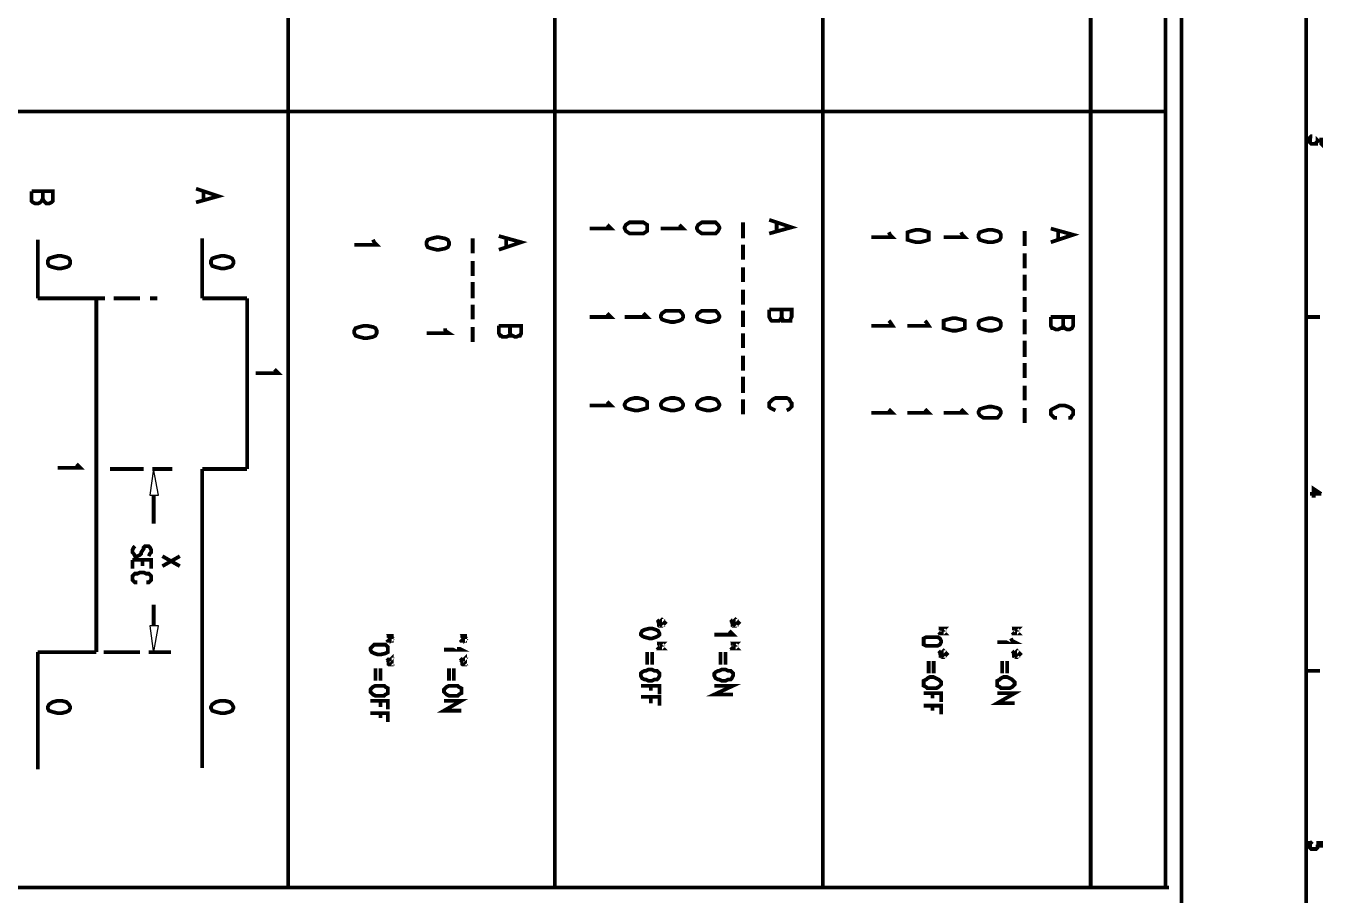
# Model space of a CAD drawing. Extents: x 0.7 to 7.6, y 0.2 to 11.5.
# Drawn here: x 4.115 to 7.585, y 6.77 to 9.095 of the extents above; entities that cross this region are included whole.
import ezdxf

# ---------------------------------------------------------------- set-up
doc = ezdxf.new("R2010")
doc.units = 0
doc.layers.get('0').update_dxf_attribs({"linetype": 'CONTINUOUS'})

msp = doc.modelspace()

# ---------------------------------------------------------------- linework, layer by layer
at = {"color": 0, "const_width": 0.009999}
for points in [[(7.53999, 0.276693), (7.53999, 11.1467)], [(7.20665, 2.41997), (7.20665, 10.7533)], [(4.81668, 10.7), (4.81668, 6.78999)], [(5.53, 10.7), (5.53, 6.78999)], [(6.24669, 10.7), (6.24669, 6.78999)], [(6.96332, 10.7), (6.96332, 6.78999)], [(7.16336, 10.7), (7.16336, 6.78999)], [(7.16336, 8.86664), (1.59668, 8.86664)], [(7.58003, 8.79665), (7.58003, 8.78), (7.56999, 8.78999), (7.56999, 8.78668), (7.56668, 8.78331), (7.56668, 8.78), (7.56, 8.78), (7.55333, 8.78), (7.55003, 8.78331), (7.55003, 8.78999), (7.55003, 8.79335), (7.55003, 8.79665), (7.55333, 8.80003), (7.55664, 8.80003)], [(4.12999, 8.65332), (4.18668, 8.65332), (4.18668, 8.63336), (4.18668, 8.62668), (4.18332, 8.62332), (4.17665, 8.62001), (4.16997, 8.62001), (4.16667, 8.62332), (4.16336, 8.62668), (4.16, 8.63336), (4.16, 8.65332)], [(4.16, 8.63336), (4.15668, 8.62668), (4.15332, 8.62332), (4.14665, 8.62001), (4.13997, 8.62001), (4.13336, 8.62332), (4.12999, 8.62668), (4.12999, 8.63336), (4.12999, 8.65332)], [(4.56999, 8.66), (4.62999, 8.63997), (4.56999, 8.62332)], [(4.59, 8.65332), (4.59, 8.62999)], [(6.03331, 8.56999), (6.03331, 8.52669)], [(6.10335, 8.57667), (6.16336, 8.55664), (6.10335, 8.53999)], [(6.12332, 8.56999), (6.12332, 8.54665)], [(5.37999, 8.53331), (5.44, 8.51665), (5.37999, 8.49669)], [(5.66997, 8.56332), (5.67333, 8.56), (5.68001, 8.55333), (5.62332, 8.55333)], [(5.86333, 8.56332), (5.86664, 8.56), (5.87332, 8.55333), (5.81332, 8.55333)], [(6.42333, 8.54335), (6.42665, 8.53668), (6.43332, 8.53), (6.37668, 8.53)], [(6.61664, 8.54335), (6.62001, 8.53668), (6.62668, 8.53), (6.56999, 8.53)], [(6.78668, 8.54665), (6.78668, 8.50667)], [(6.85667, 8.55333), (6.91667, 8.53668), (6.85667, 8.51665)], [(6.87668, 8.54665), (6.87668, 8.52333)], [(4.14665, 8.52333), (4.14665, 8.36664)], [(4.58664, 8.52669), (4.58664, 8.36664)], [(5.04335, 8.52333), (5.04665, 8.51665), (5.05333, 8.50999), (4.99333, 8.50999)], [(5.31, 8.52669), (5.31, 8.48665)], [(5.40001, 8.52669), (5.40001, 8.50331)], [(6.03331, 8.50999), (6.03331, 8.47)], [(5.31, 8.46669), (5.31, 8.42665)], [(6.78668, 8.48665), (6.78668, 8.44667)], [(6.03331, 8.44997), (6.03331, 8.41)], [(6.78668, 8.43001), (6.78668, 8.38667)], [(5.31, 8.41), (5.31, 8.36664)], [(4.14665, 8.36664), (4.30333, 8.36664)], [(4.22999, 8.36664), (4.19667, 8.36664), (4.17333, 8.36664)], [(4.32667, 8.36664), (4.28999, 8.36664), (4.25331, 8.36664)], [(4.30333, 8.36664), (4.30333, 7.41997)], [(4.41997, 8.36664), (4.38667, 8.36664), (4.34999, 8.36664)], [(4.46669, 8.36664), (4.44667, 8.36664)], [(4.58664, 8.36664), (4.70665, 8.36664)], [(4.70665, 8.36664), (4.70665, 7.91)], [(6.03331, 8.38997), (6.03331, 8.34999)], [(6.78668, 8.37001), (6.78668, 8.33003)], [(5.31, 8.34999), (5.31, 8.31)], [(5.66997, 8.32667), (5.67333, 8.32335), (5.68001, 8.31668), (5.62332, 8.31668)], [(5.76665, 8.32667), (5.77001, 8.32335), (5.77669, 8.31668), (5.71669, 8.31668)], [(6.03331, 8.33333), (6.03331, 8.28999)], [(6.10335, 8.33664), (6.16336, 8.33664), (6.16336, 8.31668), (6.16, 8.31), (6.16, 8.30664), (6.15332, 8.30664), (6.14665, 8.30664), (6.13997, 8.30664), (6.13997, 8.31), (6.13667, 8.31668), (6.13667, 8.33664)], [(6.13667, 8.31668), (6.13336, 8.31), (6.12999, 8.30664), (6.12332, 8.30664), (6.11664, 8.30664), (6.11003, 8.30664), (6.10667, 8.31), (6.10335, 8.31668), (6.10335, 8.33664)], [(5.31, 8.28999), (5.31, 8.25)], [(5.37999, 8.29335), (5.44, 8.29335), (5.44, 8.27333), (5.43668, 8.26665), (5.43332, 8.26665), (5.42665, 8.26335), (5.42333, 8.26335), (5.41667, 8.26665), (5.41336, 8.26665), (5.41, 8.27333), (5.41, 8.29335)], [(5.41, 8.27333), (5.41, 8.26665), (5.40668, 8.26665), (5.40001, 8.26335), (5.38997, 8.26335), (5.38667, 8.26665), (5.38336, 8.26665), (5.37999, 8.27333), (5.37999, 8.29335)], [(6.42333, 8.30664), (6.42665, 8.30333), (6.43332, 8.29335), (6.37668, 8.29335)], [(6.52001, 8.30664), (6.52333, 8.30333), (6.53, 8.29335), (6.47331, 8.29335)], [(6.78668, 8.31), (6.78668, 8.27001)], [(6.85667, 8.31668), (6.91667, 8.31668), (6.91667, 8.29335), (6.91336, 8.28668), (6.90668, 8.28331), (6.90001, 8.28331), (6.89333, 8.28668), (6.88997, 8.29335), (6.88997, 8.31668)], [(6.88997, 8.29335), (6.88667, 8.28668), (6.88336, 8.28668), (6.87668, 8.28331), (6.87001, 8.28331), (6.86333, 8.28668), (6.86003, 8.28668), (6.85667, 8.29335), (6.85667, 8.31668)], [(7.53999, 8.31668), (7.57667, 8.31668)], [(5.23665, 8.28668), (5.23665, 8.28), (5.24669, 8.27333), (5.18668, 8.27333)], [(6.03331, 8.27333), (6.03331, 8.23335)], [(6.78668, 8.25331), (6.78668, 8.21001)], [(6.03331, 8.21332), (6.03331, 8.17333)], [(6.78668, 8.19336), (6.78668, 8.15332)], [(4.78, 8.17665), (4.78331, 8.17333), (4.78999, 8.16667), (4.72999, 8.16667)], [(6.03331, 8.15668), (6.03331, 8.11333)], [(6.78668, 8.13336), (6.78668, 8.09332)], [(5.66997, 8.09), (5.67333, 8.08664), (5.68001, 8.08003), (5.62332, 8.08003)], [(6.03331, 8.09668), (6.03331, 8.05664)], [(6.15001, 8.06668), (6.15668, 8.06999), (6.16, 8.07335), (6.16336, 8.07667), (6.16336, 8.08664), (6.16, 8.09), (6.15668, 8.09668), (6.15001, 8.09999), (6.13997, 8.09999), (6.12668, 8.09999), (6.12001, 8.09999), (6.11333, 8.09668), (6.10667, 8.09), (6.10335, 8.08664), (6.10335, 8.07667), (6.10667, 8.07335), (6.11333, 8.06999), (6.12001, 8.06668)], [(6.42333, 8.06999), (6.42665, 8.06668), (6.43332, 8.06), (6.37668, 8.06)], [(6.52001, 8.06999), (6.52333, 8.06668), (6.53, 8.06), (6.47331, 8.06)], [(6.61664, 8.06999), (6.62001, 8.06668), (6.62668, 8.06), (6.56999, 8.06)], [(6.78668, 8.07335), (6.78668, 8.03331)], [(6.90332, 8.04665), (6.91, 8.04665), (6.91336, 8.05333), (6.91667, 8.05664), (6.91667, 8.06668), (6.91336, 8.06999), (6.91, 8.07335), (6.90332, 8.07667), (6.89333, 8.08003), (6.87999, 8.08003), (6.87332, 8.07667), (6.86664, 8.07335), (6.86003, 8.06999), (6.85667, 8.06668), (6.85667, 8.05664), (6.86003, 8.05333), (6.86664, 8.04665), (6.87332, 8.04665)], [(4.25, 7.92333), (4.25331, 7.91997), (4.25999, 7.91336), (4.19997, 7.91336)], [(4.43001, 7.91), (4.39333, 7.91), (4.34, 7.91)], [(4.50667, 7.91), (4.45335, 7.91)], [(4.70665, 7.91), (4.58664, 7.91)], [(4.58664, 7.91), (4.58664, 7.11003)], [(4.45665, 7.84), (4.45665, 7.76335)], [(7.58003, 7.84332), (7.55003, 7.84332)], [(7.58003, 7.84332), (7.56, 7.85667), (7.56, 7.83333)], [(4.44336, 7.67665), (4.44667, 7.68332), (4.44997, 7.68668), (4.44997, 7.69336), (4.44667, 7.69997), (4.44336, 7.70335), (4.43668, 7.70335), (4.43332, 7.70335), (4.43001, 7.69997), (4.43001, 7.69667), (4.42333, 7.68668), (4.42333, 7.68332), (4.41997, 7.68001), (4.41336, 7.67665), (4.40668, 7.67665), (4.40332, 7.68332), (4.40001, 7.68668), (4.40001, 7.69336), (4.40332, 7.69997), (4.40668, 7.70335)], [(4.40001, 7.66667), (4.44997, 7.66667), (4.44997, 7.64333)], [(4.40001, 7.66667), (4.40001, 7.64333)], [(4.42665, 7.66667), (4.42665, 7.65001)], [(4.52669, 7.67665), (4.47999, 7.65001)], [(4.52669, 7.65001), (4.47999, 7.67665)], [(4.43668, 7.60667), (4.44336, 7.60667), (4.44667, 7.61003), (4.44997, 7.61333), (4.44997, 7.62332), (4.44667, 7.62668), (4.44336, 7.62999), (4.43668, 7.62999), (4.43001, 7.63336), (4.41997, 7.63336), (4.41336, 7.62999), (4.40668, 7.62999), (4.40332, 7.62668), (4.40001, 7.62332), (4.40001, 7.61333), (4.40332, 7.61003), (4.40668, 7.60667), (4.41336, 7.60667)], [(4.45665, 7.49001), (4.45665, 7.54665)], [(5.81668, 7.50331), (5.81332, 7.50331), (5.81668, 7.50667), (5.81999, 7.50331), (5.81668, 7.50331), (5.81, 7.50331), (5.80664, 7.50331), (5.80333, 7.50667)], [(5.81668, 7.49001), (5.81332, 7.49333), (5.81668, 7.49333), (5.81999, 7.49333), (5.81668, 7.49001), (5.81, 7.49001), (5.80664, 7.49333), (5.80333, 7.49333)], [(6.01335, 7.50331), (6.00999, 7.50331), (6.01335, 7.50667), (6.01665, 7.50331), (6.01335, 7.50331), (6.00667, 7.50331), (6.00331, 7.50331), (6, 7.50667)], [(6.01335, 7.49001), (6.00999, 7.49333), (6.01335, 7.49333), (6.01665, 7.49333), (6.01335, 7.49001), (6.00667, 7.49001), (6.00331, 7.49333), (6, 7.49333)], [(5.09332, 7.46001), (5.09, 7.46332), (5.09332, 7.46332), (5.09332, 7.46001), (5.08664, 7.46001), (5.08333, 7.46332), (5.08003, 7.46332)], [(5.09332, 7.44997), (5.09, 7.44997), (5.09332, 7.45335), (5.09332, 7.44997), (5.08664, 7.44997), (5.08333, 7.44997), (5.08003, 7.45335)], [(5.28999, 7.46001), (5.28668, 7.46332), (5.28999, 7.46332), (5.28999, 7.46001), (5.28331, 7.46001), (5.28, 7.46332), (5.27669, 7.46332)], [(5.28999, 7.44997), (5.28668, 7.44997), (5.28999, 7.45335), (5.28999, 7.44997), (5.28331, 7.44997), (5.28, 7.44997), (5.27669, 7.45335)], [(5.99669, 7.47667), (6, 7.47331), (6.00667, 7.46669), (5.95665, 7.46669)], [(6.56999, 7.47999), (6.56668, 7.48335), (6.56999, 7.48335), (6.57335, 7.48335), (6.56999, 7.47999), (6.56668, 7.47999), (6.56, 7.48335), (6.55664, 7.48335)], [(6.56999, 7.47), (6.56668, 7.47), (6.56999, 7.47331), (6.57335, 7.47), (6.56999, 7.47), (6.56668, 7.47), (6.56, 7.47), (6.55664, 7.47331)], [(6.75, 7.45665), (6.75331, 7.44997), (6.75999, 7.44667), (6.71332, 7.44667)], [(6.76665, 7.47999), (6.76335, 7.48335), (6.76665, 7.48335), (6.77001, 7.48335), (6.76665, 7.47999), (6.76335, 7.47999), (6.75667, 7.48335), (6.75331, 7.48335)], [(6.76665, 7.47), (6.76335, 7.47), (6.76665, 7.47331), (6.77001, 7.47), (6.76665, 7.47), (6.76335, 7.47), (6.75667, 7.47), (6.75331, 7.47331)], [(5.27333, 7.43332), (5.27333, 7.43001), (5.28, 7.42665), (5.23335, 7.42665)], [(5.81668, 7.44), (5.81332, 7.44336), (5.81668, 7.44336), (5.81999, 7.44336), (5.81668, 7.44), (5.81, 7.44), (5.80664, 7.44336), (5.80333, 7.44336)], [(5.81668, 7.43001), (5.81332, 7.43001), (5.81668, 7.43332), (5.81999, 7.43001), (5.81668, 7.43001), (5.81, 7.43001), (5.80664, 7.43001), (5.80333, 7.43332)], [(6.01335, 7.44), (6.00999, 7.44336), (6.01335, 7.44336), (6.01665, 7.44336), (6.01335, 7.44), (6.00667, 7.44), (6.00331, 7.44336), (6, 7.44336)], [(6.01335, 7.43001), (6.00999, 7.43001), (6.01335, 7.43332), (6.01665, 7.43001), (6.01335, 7.43001), (6.00667, 7.43001), (6.00331, 7.43001), (6, 7.43332)], [(6.56999, 7.41997), (6.56668, 7.41997), (6.56999, 7.42333), (6.57335, 7.41997), (6.56999, 7.41997), (6.56668, 7.41997), (6.56, 7.41997), (6.55664, 7.42333)], [(6.76665, 7.41997), (6.76335, 7.41997), (6.76665, 7.42333), (6.77001, 7.41997), (6.76665, 7.41997), (6.76335, 7.41997), (6.75667, 7.41997), (6.75331, 7.42333)], [(4.14665, 7.41997), (4.14665, 7.10667)], [(4.30333, 7.41997), (4.14665, 7.41997)], [(4.41997, 7.41997), (4.38336, 7.41997), (4.32335, 7.41997)], [(4.50331, 7.41997), (4.44336, 7.41997)], [(5.09332, 7.40001), (5.09, 7.40001), (5.09332, 7.40332), (5.09332, 7.40001), (5.08664, 7.40001), (5.08333, 7.40001), (5.08003, 7.40332)], [(5.09332, 7.38667), (5.09, 7.38997), (5.09332, 7.38997), (5.09332, 7.38667), (5.08664, 7.38667), (5.08333, 7.38997), (5.08003, 7.38997)], [(5.28999, 7.40001), (5.28668, 7.40001), (5.28999, 7.40332), (5.28999, 7.40001), (5.28331, 7.40001), (5.28, 7.40001), (5.27669, 7.40332)], [(5.28999, 7.38667), (5.28668, 7.38997), (5.28999, 7.38997), (5.28999, 7.38667), (5.28331, 7.38667), (5.28, 7.38997), (5.27669, 7.38997)], [(5.77669, 7.41997), (5.77669, 7.38667)], [(5.78999, 7.41997), (5.78999, 7.38667)], [(5.97331, 7.41997), (5.97331, 7.38667)], [(5.98665, 7.41997), (5.98665, 7.38667)], [(6.53, 7.39665), (6.53, 7.36333)], [(6.54335, 7.39665), (6.54335, 7.36333)], [(6.56999, 7.40668), (6.56668, 7.41), (6.56999, 7.41), (6.57335, 7.41), (6.56999, 7.40668), (6.56668, 7.40668), (6.56, 7.41), (6.55664, 7.41)], [(6.72667, 7.39665), (6.72667, 7.36333)], [(6.74001, 7.39665), (6.74001, 7.36333)], [(6.76665, 7.40668), (6.76335, 7.41), (6.76665, 7.41), (6.77001, 7.41), (6.76665, 7.40668), (6.76335, 7.40668), (6.75667, 7.41), (6.75331, 7.41)], [(5.05003, 7.37668), (5.05003, 7.34332)], [(5.06332, 7.37668), (5.06332, 7.34332)], [(5.24669, 7.37668), (5.24669, 7.34332)], [(5.25999, 7.37668), (5.25999, 7.34332)], [(7.53999, 7.37001), (7.57667, 7.37001)], [(5.75999, 7.33003), (5.81, 7.33003), (5.81, 7.30664)], [(5.78668, 7.33003), (5.78668, 7.31668)], [(5.95665, 7.33003), (6.00667, 7.33003), (5.95665, 7.30664), (6.00667, 7.30664)], [(5.03668, 7.28999), (5.08333, 7.28999), (5.08333, 7.26665)], [(5.06332, 7.28999), (5.06332, 7.27333)], [(5.23335, 7.28999), (5.28, 7.28999), (5.23335, 7.26335), (5.28, 7.26335)], [(5.75999, 7.30003), (5.81, 7.30003), (5.81, 7.27669)], [(5.78668, 7.30003), (5.78668, 7.28331)], [(6.51665, 7.31), (6.56332, 7.31), (6.56332, 7.28668)], [(6.53999, 7.31), (6.53999, 7.29665)], [(6.71332, 7.31), (6.75999, 7.31), (6.71332, 7.28331), (6.75999, 7.28331)], [(5.03668, 7.25667), (5.08333, 7.25667), (5.08333, 7.23335)], [(5.06332, 7.25667), (5.06332, 7.24333)], [(6.51665, 7.27669), (6.56332, 7.27669), (6.56332, 7.25331)], [(6.53999, 7.27669), (6.53999, 7.26335)], [(7.58003, 6.89665), (7.58003, 6.91), (7.56668, 6.91), (7.56999, 6.91), (7.56999, 6.90668), (7.56999, 6.90001), (7.56999, 6.89665), (7.56668, 6.89333), (7.56, 6.89333), (7.55333, 6.89333), (7.55003, 6.89665), (7.55003, 6.90001), (7.55003, 6.90668), (7.55003, 6.91), (7.55333, 6.91), (7.55664, 6.91336)], [(7.17333, 6.78999), (1.59668, 6.78999)]]:
    msp.add_lwpolyline(points, dxfattribs=at)
for points in [[(5.77669, 8.55664), (5.77669, 8.56332), (5.76665, 8.56999), (5.75331, 8.56999), (5.74333, 8.56999), (5.72999, 8.56999), (5.72, 8.56332), (5.71669, 8.55664), (5.71669, 8.55333), (5.72, 8.54665), (5.72999, 8.53999), (5.74333, 8.53999), (5.75331, 8.53999), (5.76665, 8.53999), (5.77669, 8.54665), (5.77669, 8.55333), (5.77669, 8.55664)], [(5.97, 8.55664), (5.96669, 8.56332), (5.96001, 8.56999), (5.94667, 8.56999), (5.93668, 8.56999), (5.92333, 8.56999), (5.91336, 8.56332), (5.91, 8.55664), (5.91, 8.55333), (5.91336, 8.54665), (5.92333, 8.53999), (5.93668, 8.53999), (5.94667, 8.53999), (5.96001, 8.53999), (5.96669, 8.54665), (5.97, 8.55333), (5.97, 8.55664)], [(6.53, 8.53668), (6.53, 8.54335), (6.52001, 8.54665), (6.50667, 8.55003), (6.49669, 8.55003), (6.48335, 8.54665), (6.47331, 8.54335), (6.47331, 8.53668), (6.47331, 8.53), (6.47331, 8.52333), (6.48335, 8.52001), (6.49669, 8.51665), (6.50667, 8.51665), (6.52001, 8.52001), (6.53, 8.52333), (6.53, 8.53), (6.53, 8.53668)], [(6.72331, 8.53668), (6.72, 8.54335), (6.71332, 8.54665), (6.69997, 8.55003), (6.69, 8.55003), (6.67665, 8.54665), (6.66667, 8.54335), (6.66336, 8.53668), (6.66336, 8.53), (6.66667, 8.52333), (6.67665, 8.52001), (6.69, 8.51665), (6.69997, 8.51665), (6.71332, 8.52001), (6.72, 8.52333), (6.72331, 8.53), (6.72331, 8.53668)], [(5.24669, 8.51665), (5.24333, 8.52333), (5.23665, 8.52669), (5.22, 8.53), (5.21332, 8.53), (5.19997, 8.52669), (5.19, 8.52333), (5.18668, 8.51665), (5.18668, 8.50999), (5.19, 8.50331), (5.19997, 8.5), (5.21332, 8.49669), (5.22, 8.49669), (5.23665, 8.5), (5.24333, 8.50331), (5.24669, 8.50999), (5.24669, 8.51665)], [(4.23335, 8.46669), (4.22999, 8.47331), (4.22331, 8.47667), (4.21001, 8.47999), (4.19997, 8.47999), (4.18668, 8.47667), (4.17665, 8.47331), (4.17333, 8.46669), (4.17333, 8.46001), (4.17665, 8.45335), (4.18668, 8.44997), (4.19997, 8.44667), (4.21001, 8.44667), (4.22331, 8.44997), (4.22999, 8.45335), (4.23335, 8.46001), (4.23335, 8.46669)], [(4.66997, 8.46669), (4.66667, 8.47331), (4.66, 8.47667), (4.64665, 8.47999), (4.63667, 8.47999), (4.62332, 8.47667), (4.61333, 8.47331), (4.61003, 8.46669), (4.61003, 8.46001), (4.61333, 8.45335), (4.62332, 8.44997), (4.63667, 8.44667), (4.64665, 8.44667), (4.66, 8.44997), (4.66667, 8.45335), (4.66997, 8.46001), (4.66997, 8.46669)], [(5.87332, 8.31999), (5.87001, 8.32667), (5.86333, 8.33333), (5.84999, 8.33333), (5.84, 8.33333), (5.82667, 8.33333), (5.81668, 8.32667), (5.81332, 8.31999), (5.81332, 8.31668), (5.81668, 8.31), (5.82667, 8.30664), (5.84, 8.30333), (5.84999, 8.30333), (5.86333, 8.30664), (5.87001, 8.31), (5.87332, 8.31668), (5.87332, 8.31999)], [(5.97, 8.31999), (5.96669, 8.32667), (5.96001, 8.33333), (5.94667, 8.33333), (5.93668, 8.33333), (5.92333, 8.33333), (5.91336, 8.32667), (5.91, 8.31999), (5.91, 8.31668), (5.91336, 8.31), (5.92333, 8.30664), (5.93668, 8.30333), (5.94667, 8.30333), (5.96001, 8.30664), (5.96669, 8.31), (5.97, 8.31668), (5.97, 8.31999)], [(5.05333, 8.28), (5.05003, 8.28668), (5.04335, 8.28999), (5.02669, 8.29335), (5.02001, 8.29335), (5.00667, 8.28999), (4.99669, 8.28668), (4.99333, 8.28), (4.99333, 8.27333), (4.99669, 8.26665), (5.00667, 8.26335), (5.02001, 8.25999), (5.02669, 8.25999), (5.04335, 8.26335), (5.05003, 8.26665), (5.05333, 8.27333), (5.05333, 8.28)], [(6.62668, 8.30003), (6.62668, 8.30664), (6.61664, 8.31), (6.60335, 8.31332), (6.59332, 8.31332), (6.58003, 8.31), (6.56999, 8.30664), (6.56999, 8.30003), (6.56999, 8.29335), (6.56999, 8.28668), (6.58003, 8.28331), (6.59332, 8.28), (6.60335, 8.28), (6.61664, 8.28331), (6.62668, 8.28668), (6.62668, 8.29335), (6.62668, 8.30003)], [(6.72331, 8.30003), (6.72, 8.30664), (6.71332, 8.31), (6.69997, 8.31332), (6.69, 8.31332), (6.67665, 8.31), (6.66667, 8.30664), (6.66336, 8.30003), (6.66336, 8.29335), (6.66667, 8.28668), (6.67665, 8.28331), (6.69, 8.28), (6.69997, 8.28), (6.71332, 8.28331), (6.72, 8.28668), (6.72331, 8.29335), (6.72331, 8.30003)], [(5.77669, 8.08333), (5.77669, 8.09), (5.76665, 8.09668), (5.75331, 8.09999), (5.74333, 8.09999), (5.72999, 8.09668), (5.72, 8.09), (5.71669, 8.08333), (5.71669, 8.08003), (5.72, 8.07335), (5.72999, 8.06999), (5.74333, 8.06668), (5.75331, 8.06668), (5.76665, 8.06999), (5.77669, 8.07335), (5.77669, 8.08003), (5.77669, 8.08333)], [(5.87332, 8.08333), (5.87001, 8.09), (5.86333, 8.09668), (5.84999, 8.09999), (5.84, 8.09999), (5.82667, 8.09668), (5.81668, 8.09), (5.81332, 8.08333), (5.81332, 8.08003), (5.81668, 8.07335), (5.82667, 8.06999), (5.84, 8.06668), (5.84999, 8.06668), (5.86333, 8.06999), (5.87001, 8.07335), (5.87332, 8.08003), (5.87332, 8.08333)], [(5.97, 8.08333), (5.96669, 8.09), (5.96001, 8.09668), (5.94667, 8.09999), (5.93668, 8.09999), (5.92333, 8.09668), (5.91336, 8.09), (5.91, 8.08333), (5.91, 8.08003), (5.91336, 8.07335), (5.92333, 8.06999), (5.93668, 8.06668), (5.94667, 8.06668), (5.96001, 8.06999), (5.96669, 8.07335), (5.97, 8.08003), (5.97, 8.08333)], [(6.72331, 8.06332), (6.72, 8.06999), (6.71332, 8.07335), (6.69997, 8.07667), (6.69, 8.07667), (6.67665, 8.07335), (6.66667, 8.06999), (6.66336, 8.06332), (6.66336, 8.06), (6.66667, 8.05333), (6.67665, 8.04665), (6.69, 8.04665), (6.69997, 8.04665), (6.71332, 8.04665), (6.72, 8.05333), (6.72331, 8.06), (6.72331, 8.06332)], [(5.81, 7.47), (5.80664, 7.47667), (5.80003, 7.47999), (5.78999, 7.48335), (5.78331, 7.48335), (5.77001, 7.47999), (5.76335, 7.47667), (5.75999, 7.47), (5.75999, 7.46669), (5.76335, 7.46332), (5.77001, 7.46001), (5.78331, 7.45665), (5.78999, 7.45665), (5.80003, 7.46001), (5.80664, 7.46332), (5.81, 7.46669), (5.81, 7.47)], [(6.56332, 7.44997), (6.56, 7.45665), (6.55333, 7.46001), (6.54335, 7.46001), (6.53668, 7.46001), (6.52333, 7.46001), (6.51665, 7.45665), (6.51665, 7.44997), (6.51665, 7.44667), (6.51665, 7.44), (6.52333, 7.43668), (6.53668, 7.43668), (6.54335, 7.43668), (6.55333, 7.43668), (6.56, 7.44), (6.56332, 7.44667), (6.56332, 7.44997)], [(5.08333, 7.43001), (5.08333, 7.43332), (5.07667, 7.44), (5.06332, 7.44), (5.05664, 7.44), (5.04665, 7.44), (5.03999, 7.43332), (5.03668, 7.43001), (5.03668, 7.42665), (5.03999, 7.41997), (5.04665, 7.41667), (5.05664, 7.41336), (5.06332, 7.41336), (5.07667, 7.41667), (5.08333, 7.41997), (5.08333, 7.42665), (5.08333, 7.43001)], [(5.81, 7.36333), (5.80664, 7.36664), (5.80333, 7.37001), (5.79665, 7.37001), (5.78999, 7.37332), (5.78, 7.37332), (5.77333, 7.37001), (5.77001, 7.37001), (5.76335, 7.36664), (5.75999, 7.36333), (5.75999, 7.35667), (5.76335, 7.34999), (5.77001, 7.34668), (5.77333, 7.34668), (5.78, 7.34332), (5.78999, 7.34332), (5.79665, 7.34668), (5.80333, 7.34668), (5.80664, 7.34999), (5.81, 7.35667), (5.81, 7.36333)], [(6.00667, 7.36333), (6.00331, 7.36664), (6, 7.37001), (5.99333, 7.37001), (5.98665, 7.37332), (5.97667, 7.37332), (5.97, 7.37001), (5.96669, 7.37001), (5.96001, 7.36664), (5.95665, 7.36333), (5.95665, 7.35667), (5.96001, 7.34999), (5.96669, 7.34668), (5.97, 7.34668), (5.97667, 7.34332), (5.98665, 7.34332), (5.99333, 7.34668), (6, 7.34668), (6.00331, 7.34999), (6.00667, 7.35667), (6.00667, 7.36333)], [(6.56332, 7.34), (6.56, 7.34332), (6.55664, 7.34668), (6.55003, 7.34999), (6.54335, 7.35335), (6.53331, 7.35335), (6.52669, 7.34999), (6.52333, 7.34668), (6.51665, 7.34332), (6.51665, 7.34), (6.51665, 7.33333), (6.51665, 7.33003), (6.52333, 7.32667), (6.52669, 7.32335), (6.53331, 7.32335), (6.54335, 7.32335), (6.55003, 7.32335), (6.55664, 7.32667), (6.56, 7.33003), (6.56332, 7.33333), (6.56332, 7.34)], [(6.75999, 7.34), (6.75667, 7.34332), (6.75331, 7.34668), (6.74669, 7.34999), (6.74001, 7.35335), (6.72999, 7.35335), (6.72331, 7.34999), (6.72, 7.34668), (6.71332, 7.34332), (6.71332, 7.34), (6.71332, 7.33333), (6.71332, 7.33003), (6.72, 7.32667), (6.72331, 7.32335), (6.72999, 7.32335), (6.74001, 7.32335), (6.74669, 7.32335), (6.75331, 7.32667), (6.75667, 7.33003), (6.75999, 7.33333), (6.75999, 7.34)], [(5.08333, 7.31999), (5.08333, 7.32335), (5.07667, 7.32667), (5.07335, 7.33003), (5.06668, 7.33003), (5.05664, 7.33003), (5.05003, 7.33003), (5.04335, 7.32667), (5.03999, 7.32335), (5.03668, 7.31999), (5.03668, 7.31332), (5.03999, 7.31), (5.04335, 7.30664), (5.05003, 7.30333), (5.05664, 7.30333), (5.06668, 7.30333), (5.07335, 7.30333), (5.07667, 7.30664), (5.08333, 7.31), (5.08333, 7.31332), (5.08333, 7.31999)], [(5.28, 7.31999), (5.28, 7.32335), (5.27333, 7.32667), (5.27001, 7.33003), (5.26335, 7.33003), (5.25331, 7.33003), (5.24669, 7.33003), (5.24001, 7.32667), (5.23665, 7.32335), (5.23335, 7.31999), (5.23335, 7.31332), (5.23665, 7.31), (5.24001, 7.30664), (5.24669, 7.30333), (5.25331, 7.30333), (5.26335, 7.30333), (5.27001, 7.30333), (5.27333, 7.30664), (5.28, 7.31), (5.28, 7.31332), (5.28, 7.31999)], [(4.23335, 7.27333), (4.22999, 7.28), (4.22331, 7.28668), (4.21001, 7.28999), (4.19997, 7.28999), (4.18668, 7.28668), (4.17665, 7.28), (4.17333, 7.27333), (4.17333, 7.27001), (4.17665, 7.26335), (4.18668, 7.25999), (4.19997, 7.25667), (4.21001, 7.25667), (4.22331, 7.25999), (4.22999, 7.26335), (4.23335, 7.27001), (4.23335, 7.27333)], [(4.66997, 7.27333), (4.66667, 7.28), (4.66, 7.28668), (4.64665, 7.28999), (4.63667, 7.28999), (4.62332, 7.28668), (4.61333, 7.28), (4.61003, 7.27333), (4.61003, 7.27001), (4.61333, 7.26335), (4.62332, 7.25999), (4.63667, 7.25667), (4.64665, 7.25667), (4.66, 7.25999), (4.66667, 7.26335), (4.66997, 7.27001), (4.66997, 7.27333)]]:
    msp.add_lwpolyline(points, close=True, dxfattribs=at)
at = {"color": 0}
for points in [[(4.44667, 7.84), (4.47, 7.84), (4.45665, 7.91), (4.44667, 7.84)], [(4.47, 7.49001), (4.44667, 7.49001), (4.45665, 7.41667), (4.47, 7.49001)]]:
    msp.add_lwpolyline(points, close=True, dxfattribs=at)

doc.saveas('drawing.dxf')
